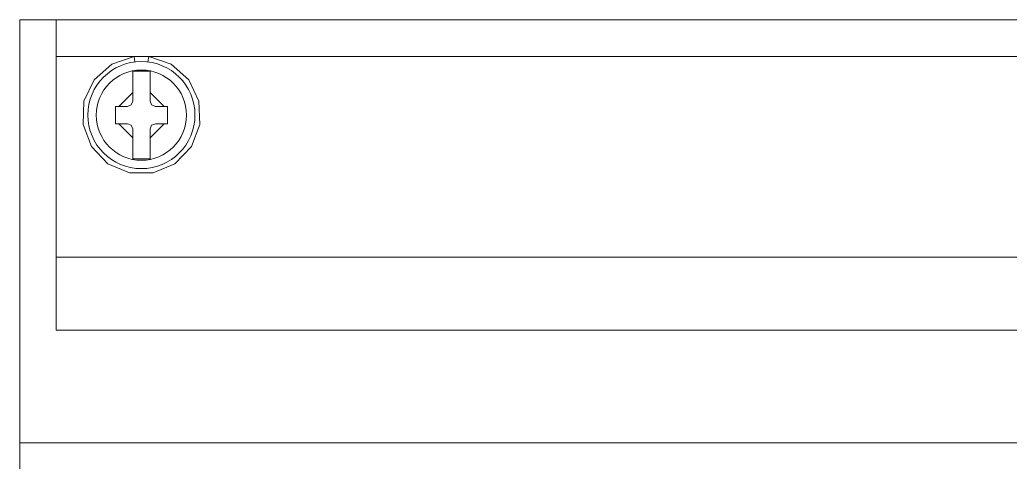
# Model space of a CAD drawing. Extents: x 164829 to 165429, y 198320 to 199620.
# Drawn here: x 165293.5 to 165351.4, y 199044.9 to 199070.8 of the extents above; entities that cross this region are included whole.
import ezdxf

# ---------------------------------------------------------------- set-up
doc = ezdxf.new("R2010")
doc.units = 0
doc.header["$MEASUREMENT"] = 0
doc.layers.add('元件', color=7, linetype='Continuous')

# ---------------------------------------------------------------- blocks, each defined once
blk = doc.blocks.new('Manufacturer光辉电器PartName电源监控Series消防电源PartTypeMaxCurrent0MinCurrent0PolesMinPower0MaxPower0ShellFrameLimitingCurrentRemarkLibType2DelFlgfalseUpdateDate')
at = {"layer": '元件', "color": 8, "lineweight": 0, "transparency": 33554687}
blk.add_line((-45.67, 25.049), (45.67, 25.049), dxfattribs=at)
for points in [[(-45.67, 49.773), (45.67, 49.773), (45.67, -45.486), (-45.67, -45.486)], [(-43.54, 49.773), (43.594, 49.773), (43.594, 31.632), (-43.54, 31.632)], [(-43.54, 47.629), (43.594, 47.629), (43.594, 35.892), (-43.54, 35.892)]]:
    blk.add_lwpolyline(points, close=True, dxfattribs=at)
for points in [[(-43.54, 33.865), (-43.54, 49.773)], [(-38.993, 47.629), (-43.54, 47.629)], [(-38.993, 47.629), (-40.3, 47.183), (-41.329, 46.272), (-41.92, 45.021), (-41.974, 43.645), (-41.481, 42.359), (-40.524, 41.359), (-39.253, 40.823), (-37.874, 40.823), (-36.603, 41.359), (-35.645, 42.359), (-35.154, 43.645), (-35.207, 45.021), (-35.798, 46.272), (-36.827, 47.183), (-38.134, 47.629)], [(-38.993, 47.629), (-38.948, 47.308)], [(-38.134, 47.629), (-38.993, 47.629)], [(-38.134, 47.629), (-38.178, 47.308)], [(38.143, 47.629), (-38.134, 47.629)], [(-39.074, 45.012), (-39.074, 46.772)], [(-38.053, 46.772), (-39.074, 46.772)], [(-38.053, 46.772), (-38.053, 45.012)], [(-39.074, 45.53), (-39.888, 44.708)], [(-37.238, 44.708), (-38.053, 45.53)], [(-40.085, 44.708), (-39.378, 44.708)], [(-40.085, 43.699), (-40.085, 44.708)], [(-39.378, 44.708), (-39.164, 44.798), (-39.074, 45.012)], [(-38.053, 45.012), (-37.964, 44.798), (-37.749, 44.708)], [(-37.749, 44.708), (-37.042, 44.708)], [(-37.042, 44.708), (-37.042, 43.699)], [(-40.085, 43.699), (-39.378, 43.699)], [(-39.888, 43.699), (-39.074, 42.877)], [(-39.074, 43.395), (-39.164, 43.61), (-39.378, 43.699)], [(-38.053, 42.877), (-37.238, 43.699)], [(-37.749, 43.699), (-37.964, 43.61), (-38.053, 43.395)], [(-37.042, 43.699), (-37.749, 43.699)], [(-39.074, 41.636), (-39.074, 43.395)], [(-38.053, 41.636), (-38.053, 43.395)], [(-39.074, 41.636), (-38.053, 41.636)]]:
    blk.add_lwpolyline(points, dxfattribs=at)
for centre, radius in [((-38.563, 44.204), 3.131), ((-38.564, 44.199), 2.638)]:
    blk.add_circle(centre, radius, dxfattribs=at)

msp = doc.modelspace()

# ---------------------------------------------------------------- block references
at = {"transparency": 33554687}
msp.add_blockref('Manufacturer光辉电器PartName电源监控Series消防电源PartTypeMaxCurrent0MinCurrent0PolesMinPower0MaxPower0ShellFrameLimitingCurrentRemarkLibType2DelFlgfalseUpdateDate', (165339.211, 199021.001), dxfattribs=at)

doc.saveas('drawing.dxf')
